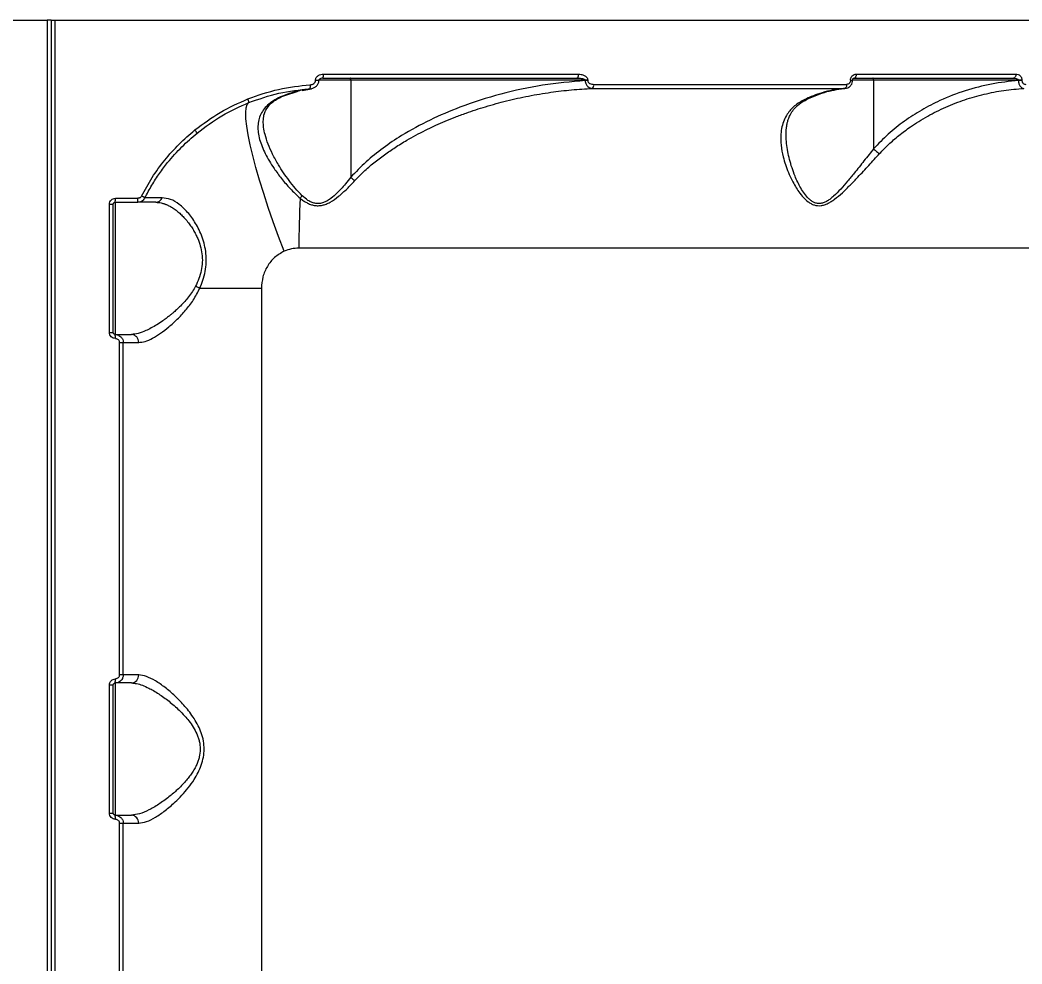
# Model space of a CAD drawing. Header units: millimetres. Extents: x -8045 to 6871, y -5915 to 5473.
# Drawn here: x -1934.6 to -1684.4, y -179.8 to 55.8 of the extents above; entities that cross this region are included whole.
import ezdxf

# ---------------------------------------------------------------- set-up
doc = ezdxf.new("R2010")
doc.units = ezdxf.units.MM
for name, color, linetype in [('DIKOM_ОБЪЕКТ', 7, 'Continuous'), ('DIKOM_РАЗМЕР_ЗОНА', 7, 'Continuous'), ('DIKOM_РАЗМЕР_ОБЪЕКТА', 7, 'Continuous')]:
    doc.layers.add(name, color=color, linetype=linetype)
doc.styles.add('style1', font='arial.ttf', dxfattribs={"width": 0.8})
doc.dimstyles.new('1-50', dxfattribs={"dimtxt": 300, "dimasz": 200, "dimexe": 100, "dimexo": 0, "dimgap": 100, "dimtad": 1, "dimtxsty": 'style1', "dimcen": 200, "dimclrd": 7, "dimclre": 7, "dimclrt": 7, "dimadec": 1, "dimazin": 2, "dimtfac": 1, "dimtmove": 0, "dimatfit": 2, "dimfxl": 0, "dimlwd": 25, "dimlwe": 18, "dimarcsym": 0})

# ---------------------------------------------------------------- blocks, each defined once
blk = doc.blocks.new('*D10')
at = {"layer": 'Defpoints', "color": 0, "linetype": 'Continuous', "transparency": 16777216}
for p in [(-1653.81, 3474.95), (-5616.46, -3083.4), (491.01, -3083.4)]:
    blk.add_point(p, dxfattribs=at)
at = {"layer": 'DIKOM_РАЗМЕР_ОБЪЕКТА', "color": 7, "linetype": 'Continuous', "lineweight": 18, "transparency": 16777216}
for p, q in [((-1653.81, 3474.95), (-5716.46, 3474.95)), ((491.01, -3083.4), (-5716.46, -3083.4))]:
    blk.add_line(p, q, dxfattribs=at)
at = {"layer": 'DIKOM_РАЗМЕР_ОБЪЕКТА', "color": 7, "linetype": 'Continuous', "lineweight": 25, "transparency": 16777216}
blk.add_line((-5616.46, 3274.95), (-5616.46, -2883.4), dxfattribs=at)
at = {"layer": 'DIKOM_РАЗМЕР_ОБЪЕКТА', "color": 7, "linetype": 'Continuous', "transparency": 16777216}
for points in [[(-5649.79, 3274.95), (-5583.12, 3274.95), (-5616.46, 3474.95)], [(-5649.79, -2883.4), (-5583.12, -2883.4), (-5616.46, -3083.4)]]:
    blk.add_solid(points, dxfattribs=at)
at = {"layer": 'DIKOM_РАЗМЕР_ОБЪЕКТА', "color": 7, "linetype": 'Continuous', "lineweight": 15, "transparency": 16777216, "insert": (-5869.63, -1326.86), "char_height": 300, "attachment_point": 5, "rotation": 90, "style": 'style1'}
blk.add_mtext('6550', dxfattribs=at)
blk = doc.blocks.new('*D12')
at = {"layer": 'Defpoints', "color": 0, "transparency": 16777216}
for p in [(-2189.61, 5472.65), (-7595.21, -5084.97), (-495.58, -5084.97)]:
    blk.add_point(p, dxfattribs=at)
at = {"layer": 'DIKOM_РАЗМЕР_ЗОНА', "color": 7, "lineweight": 18, "transparency": 16777216}
for p, q in [((-2189.61, 5472.65), (-7695.21, 5472.65)), ((-495.58, -5084.97), (-7695.21, -5084.97))]:
    blk.add_line(p, q, dxfattribs=at)
at = {"layer": 'DIKOM_РАЗМЕР_ЗОНА', "color": 7, "lineweight": 25, "transparency": 16777216}
blk.add_line((-7595.21, 5272.65), (-7595.21, -4884.97), dxfattribs=at)
at = {"layer": 'DIKOM_РАЗМЕР_ЗОНА', "color": 7, "transparency": 16777216}
for points in [[(-7628.55, 5272.65), (-7561.88, 5272.65), (-7595.21, 5472.65)], [(-7628.55, -4884.97), (-7561.88, -4884.97), (-7595.21, -5084.97)]]:
    blk.add_solid(points, dxfattribs=at)
at = {"layer": 'DIKOM_РАЗМЕР_ЗОНА', "color": 7, "transparency": 16777216, "insert": (-7848.38, -1452.59), "char_height": 300, "attachment_point": 5, "rotation": 90, "style": 'style1'}
blk.add_mtext('10550', dxfattribs=at)

msp = doc.modelspace()

# ---------------------------------------------------------------- linework, layer by layer
at = {"layer": 'DIKOM_ОБЪЕКТ', "color": 7, "linetype": 'Continuous', "lineweight": 15}
for p, q in [((-2346.813, 55.843), (-1927.815, 55.843)), ((-1927.815, 55.843), (-1927.815, -428.157)), ((-1927.313, 55.843), (-1927.815, 55.843)), ((-1926.813, 55.843), (-1927.313, 55.843)), ((-1926.813, 55.843), (-1926.813, -428.157)), ((-1926.813, 55.843), (-1926.313, 55.843)), ((-1926.313, 55.843), (-1925.811, 55.843)), ((-1925.811, -428.157), (-1925.811, 55.843)), ((-1925.811, 55.843), (-1506.813, 55.843)), ((-1860.794, 40.843), (-1860.794, 40.755)), ((-1860.794, 40.843), (-1859.951, 40.843)), ((-1859.951, 40.755), (-1860.794, 40.755)), ((-1859.951, 40.755), (-1859.951, 40.843)), ((-1852.001, 40.843), (-1859.951, 40.843)), ((-1858.838, 42.343), (-1795.199, 42.343)), ((-1793.471, 40.843), (-1852.001, 40.843)), ((-1852.001, 40.843), (-1852.001, 16.595)), ((-1793.471, 40.721), (-1793.471, 40.843)), ((-1792.832, 40.843), (-1793.471, 40.843)), ((-1792.832, 40.721), (-1793.471, 40.721)), ((-1792.832, 40.843), (-1792.832, 40.721)), ((-1727.207, 40.843), (-1727.207, 40.81)), ((-1727.207, 40.843), (-1726.683, 40.843)), ((-1727.207, 40.81), (-1726.683, 40.81)), ((-1726.683, 40.81), (-1726.683, 40.843)), ((-1721.46, 40.843), (-1726.683, 40.843)), ((-1725.791, 42.343), (-1685.928, 42.343)), ((-1721.46, 40.843), (-1721.46, 23.683)), ((-1685.306, 40.843), (-1721.46, 40.843)), ((-1685.306, 40.739), (-1685.306, 40.843)), ((-1684.406, 40.843), (-1685.306, 40.843)), ((-1684.406, 40.739), (-1685.306, 40.739)), ((-1684.406, 40.843), (-1684.406, 40.739)), ((-1868.733, 36.918), (-1865.143, 38.103)), ((-1864.176, 38.292), (-1861.765, 38.707)), ((-1862.182, 38.681), (-1861.76, 38.777)), ((-1791.657, 38.786), (-1728.618, 38.786)), ((-1791.358, 39.783), (-1728.18, 39.783)), ((-1728.232, 38.874), (-1728.618, 38.786)), ((-1869.07, 36.857), (-1868.694, 36.957)), ((-1721.46, 23.683), (-1721.459, 23.679)), ((-1910.813, 10.343), (-1905.2, 10.343)), ((-1910.813, 10.343), (-1910.813, -22.657)), ((-1910.775, 11.343), (-1905.148, 11.343)), ((-1903.287, 11.44), (-1903.416, 11.439)), ((-1912.278, -22.157), (-1912.278, 9.843)), ((-1912.278, 9.843), (-1911.313, 9.843)), ((-1911.313, -22.157), (-1911.313, 9.843)), ((-1544.813, -1.107), (-1864.965, -1.107)), ((-1874.311, -11.157), (-1889.719, -11.157)), ((-1874.311, -11.157), (-1874.311, -361.157)), ((-1912.278, -22.157), (-1911.313, -22.157)), ((-1909.772, -107.657), (-1909.772, -24.657)), ((-1909.772, -24.657), (-1908.813, -24.657)), ((-1908.813, -24.657), (-1904.955, -24.657)), ((-1908.813, -107.657), (-1908.813, -24.657)), ((-1910.813, -109.657), (-1910.813, -142.657)), ((-1908.813, -107.657), (-1909.772, -107.657)), ((-1904.955, -107.657), (-1908.813, -107.657)), ((-1912.278, -142.157), (-1912.278, -110.157)), ((-1912.278, -110.157), (-1911.313, -110.157)), ((-1911.313, -142.157), (-1911.313, -110.157)), ((-1912.278, -142.157), (-1911.313, -142.157)), ((-1909.772, -227.657), (-1909.772, -144.657)), ((-1909.772, -144.657), (-1908.813, -144.657)), ((-1908.813, -144.657), (-1904.955, -144.657)), ((-1908.813, -227.657), (-1908.813, -144.657))]:
    msp.add_line(p, q, dxfattribs=at)
at = {"layer": 'DIKOM_ОБЪЕКТ', "color": 7, "linetype": 'Continuous', "lineweight": 15, "flags": 128}
for points in [[(-1795.199, 42.343), (-1795.205, 42.148), (-1795.223, 41.96), (-1795.252, 41.787), (-1795.291, 41.636), (-1795.338, 41.511), (-1795.392, 41.419), (-1795.451, 41.362), (-1795.512, 41.343)], [(-1725.791, 42.343), (-1725.8, 42.148), (-1725.828, 41.96), (-1725.872, 41.787), (-1725.931, 41.636), (-1726.004, 41.511), (-1726.087, 41.419), (-1726.176, 41.362), (-1726.27, 41.343)], [(-1721.46, 40.843), (-1721.463, 40.94), (-1721.473, 41.034), (-1721.487, 41.12), (-1721.508, 41.196), (-1721.532, 41.258), (-1721.56, 41.305), (-1721.59, 41.333), (-1721.622, 41.343)], [(-1685.928, 42.343), (-1685.939, 42.148), (-1685.971, 41.96), (-1686.024, 41.787), (-1686.096, 41.636), (-1686.183, 41.511), (-1686.282, 41.419), (-1686.389, 41.362), (-1686.501, 41.343)], [(-1728.18, 39.783), (-1728.188, 39.597), (-1728.213, 39.417), (-1728.252, 39.25), (-1728.306, 39.102), (-1728.372, 38.978), (-1728.448, 38.881), (-1728.531, 38.817), (-1728.618, 38.786)], [(-1868.607, -1.867), (-1870.014, 1.827), (-1871.346, 5.484), (-1872.591, 9.069), (-1873.737, 12.546), (-1874.772, 15.88), (-1875.686, 19.04), (-1876.47, 21.992), (-1877.116, 24.71), (-1877.618, 27.165), (-1877.971, 29.333), (-1878.171, 31.193), (-1878.216, 32.727), (-1878.107, 33.92), (-1877.844, 34.759), (-1877.429, 35.236)]]:
    msp.add_lwpolyline(points, dxfattribs=at)
at = {"layer": 'DIKOM_ОБЪЕКТ', "color": 7, "linetype": 'Continuous', "lineweight": 15}
for centre, radius, start, end in [((-1860.504, 42.099), 1.684, 333.30291, 8.3192), ((-1864.042, 39.331), 1.97, 340.73355, 10.09037), ((-1792.498, 39.581), 1.157, 316.57138, 10.05322), ((-1879.808, 35.079), 2.385, 3.78499, 27.06594), ((-1893.522, 25.988), 3.552, 27.45744, 42.80124), ((-1917.354, 11.094), 6.584, 353.45006, 2.1671), ((-1910.037, 11.094), 4.895, 351.17414, 2.91617), ((-1908.421, 3.158), 9.677, 58.84999, 64.49118), ((-1900.767, 12.103), 1.761, 271.83337, 338.85616), ((-1628.648, -0.985), 236.317, 177.00304, 180.02966), ((-1869.09, 15.555), 6.107, 316.74656, 324.33385), ((-1893.667, -17.51), 7.479, 58.14443, 67.16938), ((-1917.354, -23.408), 6.584, 357.83296, 6.54987), ((-1906.864, -24.566), 1.911, 357.24685, 86.95559), ((-1917.354, -108.906), 6.584, 353.45012, 2.16703), ((-1906.864, -107.749), 1.911, 273.04439, 2.75323), ((-1917.354, -143.408), 6.584, 357.83297, 6.54988), ((-1906.864, -144.566), 1.911, 357.24678, 86.95555)]:
    msp.add_arc(centre, radius, start, end, dxfattribs=at)
for points, knots in [([(-1862.102, 39.677), (-1861.95, 39.698), (-1861.645, 39.741), (-1861.227, 39.955), (-1860.95, 40.237), (-1860.813, 40.522), (-1860.8, 40.679), (-1860.794, 40.755)], [0, 0, 0, 0, 0.2498075, 0.4991846, 0.7488149, 0.8772729, 1, 1, 1, 1]), ([(-1861.782, 38.741), (-1861.564, 38.807), (-1861.124, 38.94), (-1860.533, 39.359), (-1860.158, 39.862), (-1859.979, 40.354), (-1859.96, 40.621), (-1859.951, 40.755)], [0, 0, 0, 0, 0.2333652, 0.4713379, 0.7263089, 0.8621419, 1, 1, 1, 1]), ([(-1860.794, 40.843), (-1860.784, 40.955), (-1860.765, 41.185), (-1860.613, 41.496), (-1860.397, 41.766), (-1860.042, 42.05), (-1859.514, 42.291), (-1859.063, 42.326), (-1858.838, 42.343)], [0, 0, 0, 0, 0.1230912, 0.250546, 0.3721771, 0.5011372, 0.7503117, 1, 1, 1, 1]), ([(-1859.951, 40.843), (-1859.951, 40.85), (-1859.95, 40.864), (-1859.944, 40.892), (-1859.931, 40.926), (-1859.899, 40.983), (-1859.831, 41.064), (-1859.659, 41.203), (-1859.359, 41.347), (-1859.086, 41.39), (-1858.94, 41.413)], [0, 0, 0, 0, 0.0236063, 0.0467765, 0.0744884, 0.1094923, 0.2051058, 0.330763, 0.6431668, 1, 1, 1, 1]), ([(-1859, 41.343), (-1851.844, 41.343), (-1837.532, 41.343), (-1816.331, 41.343), (-1802.451, 41.343), (-1795.512, 41.343)], [0, 0, 0, 0, 0.3333139, 0.6666806, 1, 1, 1, 1]), ([(-1852.001, 40.843), (-1852.003, 40.908), (-1852.008, 41.039), (-1852.045, 41.205), (-1852.098, 41.32), (-1852.14, 41.335), (-1852.161, 41.343)], [0, 0, 0, 0, 0.2499907, 0.4999892, 0.7500002, 1, 1, 1, 1]), ([(-1793.471, 40.721), (-1797.022, 40.409), (-1804.114, 39.785), (-1814.586, 37.506), (-1823.971, 34.527), (-1832.232, 30.985), (-1838.62, 27.526), (-1843.927, 23.961), (-1848.234, 20.547), (-1850.754, 17.896), (-1851.999, 16.587)], [0, 0, 0, 0, 0.166469, 0.332443, 0.4987742, 0.6240183, 0.748854, 0.8337959, 0.9179426, 1, 1, 1, 1]), ([(-1795.512, 41.343), (-1795.149, 41.331), (-1794.604, 41.314), (-1793.957, 41.179), (-1793.636, 41.059), (-1793.508, 40.944), (-1793.475, 40.885), (-1793.472, 40.856), (-1793.471, 40.843)], [0, 0, 0, 0, 0.4981715, 0.748343, 0.9095968, 0.9610864, 0.9815173, 1, 1, 1, 1]), ([(-1795.199, 42.343), (-1794.947, 42.328), (-1794.444, 42.3), (-1793.721, 42.055), (-1793.181, 41.685), (-1792.928, 41.296), (-1792.845, 41.042), (-1792.836, 40.908), (-1792.832, 40.843)], [0, 0, 0, 0, 0.249895, 0.4995108, 0.7488495, 0.8744006, 0.9380085, 1, 1, 1, 1]), ([(-1793.471, 40.721), (-1793.455, 40.556), (-1793.425, 40.234), (-1793.253, 39.81), (-1793.029, 39.469), (-1792.697, 39.134), (-1792.235, 38.858), (-1791.847, 38.809), (-1791.657, 38.786)], [0, 0, 0, 0, 0.150148, 0.2929685, 0.4248989, 0.5487942, 0.7794302, 1, 1, 1, 1]), ([(-1792.832, 40.721), (-1792.83, 40.68), (-1792.825, 40.597), (-1792.775, 40.437), (-1792.667, 40.264), (-1792.487, 40.099), (-1792.213, 39.936), (-1791.829, 39.808), (-1791.515, 39.791), (-1791.358, 39.783)], [0, 0, 0, 0, 0.0616403, 0.1252982, 0.2506382, 0.3692678, 0.5009683, 0.7503175, 1, 1, 1, 1]), ([(-1728.258, 38.831), (-1728.034, 38.906), (-1727.593, 39.054), (-1727.076, 39.552), (-1726.743, 40.158), (-1726.703, 40.597), (-1726.683, 40.81)], [0, 0, 0, 0, 0.2660117, 0.5228233, 0.768728, 1, 1, 1, 1]), ([(-1727.207, 40.81), (-1727.211, 40.74), (-1727.219, 40.601), (-1727.282, 40.402), (-1727.377, 40.221), (-1727.543, 40.017), (-1727.812, 39.826), (-1728.057, 39.797), (-1728.18, 39.783)], [0, 0, 0, 0, 0.1249513, 0.2509404, 0.375205, 0.5011749, 0.7505038, 1, 1, 1, 1]), ([(-1727.207, 40.843), (-1727.202, 40.944), (-1727.191, 41.149), (-1727.1, 41.439), (-1726.963, 41.704), (-1726.72, 42.003), (-1726.327, 42.281), (-1725.97, 42.322), (-1725.791, 42.343)], [0, 0, 0, 0, 0.1251159, 0.2509755, 0.3751773, 0.5012354, 0.7504591, 1, 1, 1, 1]), ([(-1726.683, 40.843), (-1726.676, 40.914), (-1726.663, 41.057), (-1726.537, 41.242), (-1726.341, 41.378), (-1726.178, 41.401), (-1726.094, 41.413)], [0, 0, 0, 0, 0.2350024, 0.4701215, 0.7258954, 1, 1, 1, 1]), ([(-1726.27, 41.343), (-1719.469, 41.343), (-1705.868, 41.343), (-1692.957, 41.343), (-1686.501, 41.343)], [0, 0, 0, 0, 0.4999991, 1, 1, 1, 1]), ([(-1685.306, 40.739), (-1687.541, 40.499), (-1692.021, 40.018), (-1698.585, 38.302), (-1704.416, 36.063), (-1709.48, 33.451), (-1713.801, 30.652), (-1717.863, 27.444), (-1720.258, 24.937), (-1721.459, 23.679)], [0, 0, 0, 0, 0.1663114, 0.33339, 0.4995671, 0.6252211, 0.7503532, 0.8748263, 1, 1, 1, 1]), ([(-1686.501, 41.343), (-1686.27, 41.329), (-1685.923, 41.308), (-1685.535, 41.155), (-1685.372, 41.02), (-1685.314, 40.917), (-1685.308, 40.867), (-1685.306, 40.843)], [0, 0, 0, 0, 0.4998335, 0.7497705, 0.8916835, 0.948516, 1, 1, 1, 1]), ([(-1685.928, 42.343), (-1685.747, 42.325), (-1685.386, 42.289), (-1684.971, 42.037), (-1684.699, 41.746), (-1684.538, 41.477), (-1684.427, 41.173), (-1684.413, 40.952), (-1684.406, 40.843)], [0, 0, 0, 0, 0.2495916, 0.4993644, 0.6272968, 0.749903, 0.8763382, 1, 1, 1, 1]), ([(-1685.306, 40.739), (-1685.295, 40.599), (-1685.274, 40.32), (-1685.173, 39.927), (-1685.028, 39.58), (-1684.793, 39.204), (-1684.439, 38.87), (-1684.129, 38.813), (-1683.977, 38.786)], [0, 0, 0, 0, 0.1344489, 0.2676277, 0.3980911, 0.5245839, 0.7667583, 1, 1, 1, 1]), ([(-1684.406, 40.739), (-1684.402, 40.669), (-1684.394, 40.529), (-1684.325, 40.333), (-1684.223, 40.161), (-1684.05, 39.975), (-1683.784, 39.816), (-1683.555, 39.794), (-1683.44, 39.783)], [0, 0, 0, 0, 0.1242497, 0.25008, 0.3726017, 0.5005396, 0.7503105, 1, 1, 1, 1]), ([(-1877.685, 36.164), (-1875.151, 37.058), (-1870.083, 38.845), (-1864.763, 39.399), (-1862.102, 39.677)], [0, 0, 0, 0, 0.4999987, 1, 1, 1, 1]), ([(-1877.429, 35.236), (-1874.95, 36.113), (-1869.992, 37.865), (-1864.786, 38.409), (-1862.182, 38.681)], [0, 0, 0, 0, 0.4999584, 1, 1, 1, 1]), ([(-1862.182, 38.681), (-1863.35, 38.494), (-1865.682, 38.118), (-1867.942, 37.277), (-1869.07, 36.857)], [0, 0, 0, 0, 0.5009486, 1, 1, 1, 1]), ([(-1851.001, 15.746), (-1850.272, 16.5), (-1848.756, 18.065), (-1846.27, 20.205), (-1843.646, 22.217), (-1840.89, 24.097), (-1838.262, 25.707), (-1835.722, 27.126), (-1833.309, 28.371), (-1830.867, 29.532), (-1828.39, 30.618), (-1825.873, 31.64), (-1822.525, 32.889), (-1818.251, 34.293), (-1813.058, 35.718), (-1807.611, 36.922), (-1802.203, 37.829), (-1796.871, 38.475), (-1793.399, 38.682), (-1791.657, 38.786)], [0, 0, 0, 0, 0.0475361, 0.0988191, 0.1492369, 0.1985502, 0.2514812, 0.2905748, 0.3321965, 0.3763712, 0.4151168, 0.4568781, 0.5016833, 0.5801492, 0.6647727, 0.7508861, 0.8385493, 0.9190197, 1, 1, 1, 1]), ([(-1728.618, 38.786), (-1729.13, 38.732), (-1730.38, 38.602), (-1732.488, 38.206), (-1734.776, 37.58), (-1736.862, 36.826), (-1738.08, 36.271), (-1738.615, 36.027)], [0, 0, 0, 0, 0.1503549, 0.3668228, 0.6226249, 0.8340759, 1, 1, 1, 1]), ([(-1738.147, 36.055), (-1736.481, 36.779), (-1733.268, 38.178), (-1729.891, 38.596), (-1728.264, 38.798)], [0, 0, 0, 0, 0.5183038, 1, 1, 1, 1]), ([(-1719.957, 22.5), (-1719.216, 23.271), (-1717.686, 24.864), (-1715.107, 27.091), (-1712.581, 28.989), (-1710.161, 30.579), (-1707.996, 31.855), (-1705.725, 33.05), (-1702.659, 34.482), (-1698.701, 36.005), (-1693.871, 37.378), (-1688.958, 38.354), (-1685.64, 38.641), (-1683.977, 38.786)], [0, 0, 0, 0, 0.07811, 0.1613358, 0.2497931, 0.3106121, 0.375053, 0.4356387, 0.5007519, 0.6262812, 0.750821, 0.8751073, 1, 1, 1, 1]), ([(-1890.916, 28.402), (-1888.855, 29.948), (-1884.733, 33.041), (-1880.034, 35.123), (-1877.685, 36.164)], [0, 0, 0, 0, 0.4999997, 1, 1, 1, 1]), ([(-1890.37, 27.626), (-1888.355, 29.142), (-1884.324, 32.174), (-1879.727, 34.216), (-1877.429, 35.236)], [0, 0, 0, 0, 0.499992, 1, 1, 1, 1]), ([(-1869.07, 36.857), (-1869.709, 36.563), (-1870.98, 35.98), (-1872.481, 34.902), (-1873.665, 33.696), (-1874.788, 31.915), (-1875.375, 29.412), (-1874.913, 26.083), (-1873.477, 22.52), (-1871.491, 19.201), (-1869.317, 16.264), (-1867.194, 13.722), (-1865.495, 12.156), (-1864.642, 11.37)], [0, 0, 0, 0, 0.0629765, 0.1251348, 0.1876122, 0.2502847, 0.3749744, 0.4992942, 0.6242143, 0.7485987, 0.8323194, 0.9158178, 1, 1, 1, 1]), ([(-1873.854, 30.565), (-1873.82, 31.092), (-1873.745, 32.247), (-1873.017, 33.9), (-1871.758, 35.241), (-1870.175, 36.283), (-1869.076, 36.762), (-1868.504, 37.011)], [0, 0, 0, 0, 0.1921525, 0.4209625, 0.6893022, 0.8381013, 1, 1, 1, 1]), ([(-1738.615, 36.027), (-1739.084, 35.782), (-1740.029, 35.287), (-1741.209, 34.409), (-1742.218, 33.433), (-1743.109, 32.266), (-1743.85, 30.863), (-1744.378, 29.192), (-1744.679, 27.101), (-1744.615, 24.592), (-1744.15, 22.019), (-1743.487, 19.729), (-1742.748, 17.754), (-1741.906, 15.93), (-1741.022, 14.328), (-1740.084, 12.887), (-1739.044, 11.58), (-1737.998, 10.596), (-1737.086, 9.999), (-1736.046, 9.536), (-1734.88, 9.416), (-1733.692, 9.703), (-1732.839, 10.066), (-1731.998, 10.551), (-1730.785, 11.394), (-1729.191, 12.764), (-1727.274, 14.642), (-1725.08, 16.934), (-1722.636, 19.578), (-1720.851, 21.524), (-1719.957, 22.5)], [0, 0, 0, 0, 0.0313105, 0.0630866, 0.0939357, 0.1255604, 0.1655574, 0.2071681, 0.250738, 0.3133097, 0.3752874, 0.4166908, 0.4587708, 0.5001167, 0.5326199, 0.5624595, 0.5964646, 0.6253566, 0.6418233, 0.6568737, 0.6882483, 0.7033883, 0.7196693, 0.734508, 0.7508019, 0.7906446, 0.8333519, 0.8757682, 0.9377006, 1, 1, 1, 1]), ([(-1743.313, 27.301), (-1743.298, 27.814), (-1743.272, 28.731), (-1743.085, 29.856), (-1742.873, 30.69), (-1742.602, 31.483), (-1742.171, 32.436), (-1741.381, 33.632), (-1740.117, 34.943), (-1738.759, 35.686), (-1738.044, 36.077)], [0, 0, 0, 0, 0.1360935, 0.243361, 0.3226271, 0.3875308, 0.4873593, 0.6264152, 0.8032462, 1, 1, 1, 1]), ([(-1738.615, 36.027), (-1738.528, 36.019), (-1738.347, 36.001), (-1738.169, 36.03), (-1738.093, 36.083), (-1738.088, 36.086)], [0, 0, 0, 0, 0.4658131, 0.9649133, 1, 1, 1, 1]), ([(-1864.129, 11.994), (-1864.718, 12.605), (-1865.893, 13.823), (-1867.413, 15.772), (-1868.807, 17.731), (-1870.217, 19.946), (-1871.541, 22.335), (-1872.679, 24.867), (-1873.404, 27.098), (-1873.796, 29.009), (-1873.829, 30.088), (-1873.844, 30.59)], [0, 0, 0, 0, 0.1011865, 0.2018581, 0.3027579, 0.4040271, 0.5436868, 0.6753033, 0.8072769, 0.9103487, 1, 1, 1, 1]), ([(-1904.254, 11.891), (-1903.397, 13.461), (-1901.683, 16.601), (-1898.5, 20.916), (-1894.953, 24.922), (-1892.262, 27.242), (-1890.916, 28.402)], [0, 0, 0, 0, 0.2506384, 0.5013195, 0.7505995, 1, 1, 1, 1]), ([(-1903.416, 11.439), (-1902.847, 12.506), (-1901.728, 14.604), (-1899.806, 17.536), (-1897.36, 20.784), (-1894.293, 24.236), (-1891.661, 26.511), (-1890.37, 27.626)], [0, 0, 0, 0, 0.1731313, 0.3402549, 0.5013804, 0.7555298, 1, 1, 1, 1]), ([(-1721.46, 23.683), (-1721.826, 23.221), (-1722.62, 22.22), (-1723.821, 20.705), (-1725.058, 19.146), (-1726.417, 17.451), (-1727.938, 15.593), (-1729.643, 13.625), (-1731.079, 12.149), (-1732.206, 11.208), (-1732.988, 10.662), (-1733.789, 10.249), (-1734.643, 10.008), (-1735.342, 10.008), (-1735.889, 10.128), (-1736.399, 10.319), (-1737.002, 10.676), (-1737.851, 11.399), (-1738.755, 12.498), (-1739.651, 13.915), (-1740.42, 15.388), (-1741.161, 17.063), (-1741.862, 18.955), (-1742.46, 20.99), (-1742.918, 23.023), (-1743.2, 24.989), (-1743.331, 26.448), (-1743.302, 27.205), (-1743.297, 27.339)], [0, 0, 0, 0, 0.0400781, 0.0869363, 0.1301867, 0.1734203, 0.2320434, 0.2903702, 0.3476489, 0.3707315, 0.3911356, 0.4140885, 0.4348455, 0.4563266, 0.4673497, 0.4787546, 0.4993256, 0.5226071, 0.5665592, 0.6101648, 0.6535989, 0.6970593, 0.7551903, 0.8157479, 0.8710054, 0.9302992, 0.9877149, 1, 1, 1, 1]), ([(-1721.459, 23.679), (-1721.338, 23.563), (-1721.092, 23.326), (-1720.691, 22.994), (-1720.297, 22.702), (-1720.069, 22.567), (-1719.957, 22.5)], [0, 0, 0, 0, 0.2457745, 0.5000257, 0.7542253, 1, 1, 1, 1]), ([(-1864.642, 11.37), (-1864.37, 11.158), (-1863.85, 10.753), (-1862.989, 10.223), (-1862.091, 9.806), (-1861.115, 9.533), (-1860.105, 9.454), (-1859.093, 9.584), (-1858.102, 9.899), (-1856.696, 10.576), (-1854.928, 11.856), (-1852.906, 13.711), (-1851.637, 15.067), (-1851.001, 15.746)], [0, 0, 0, 0, 0.0657238, 0.1254993, 0.190851, 0.2510071, 0.3133792, 0.3762151, 0.4361203, 0.501532, 0.6579084, 0.8285352, 1, 1, 1, 1]), ([(-1852.001, 16.595), (-1852.436, 16.046), (-1853.224, 15.051), (-1854.485, 13.602), (-1855.783, 12.268), (-1857.038, 11.212), (-1858.147, 10.539), (-1859.053, 10.161), (-1859.996, 9.983), (-1860.946, 10.05), (-1861.851, 10.343), (-1862.959, 10.944), (-1863.666, 11.579), (-1864.129, 11.994)], [0, 0, 0, 0, 0.1375734, 0.2496726, 0.3738582, 0.4982975, 0.5646446, 0.6235493, 0.6870756, 0.7493899, 0.8086503, 0.8747372, 1, 1, 1, 1]), ([(-1852.001, 16.595), (-1852.001, 16.593), (-1852.001, 16.591), (-1852, 16.588), (-1851.999, 16.587), (-1851.999, 16.587)], [0, 0, 0, 0, 0.5424011, 0.7775863, 1, 1, 1, 1]), ([(-1851.999, 16.587), (-1851.836, 16.434), (-1851.512, 16.13), (-1851.171, 15.874), (-1851.001, 15.746)], [0, 0, 0, 0, 0.4999945, 1, 1, 1, 1]), ([(-1912.278, 9.843), (-1912.255, 10.04), (-1912.21, 10.434), (-1911.861, 10.93), (-1911.365, 11.275), (-1910.971, 11.32), (-1910.775, 11.343)], [0, 0, 0, 0, 0.2505345, 0.500186, 0.749956, 1, 1, 1, 1]), ([(-1911.313, 9.843), (-1911.306, 9.907), (-1911.295, 10.005), (-1911.232, 10.121), (-1911.153, 10.218), (-1911.048, 10.291), (-1910.924, 10.335), (-1910.851, 10.34), (-1910.813, 10.343)], [0, 0, 0, 0, 0.2443297, 0.370948, 0.5000692, 0.7197457, 0.8524572, 1, 1, 1, 1]), ([(-1903.416, 11.439), (-1903.485, 11.321), (-1903.638, 11.058), (-1904.008, 10.709), (-1904.538, 10.409), (-1904.969, 10.366), (-1905.2, 10.343)], [0, 0, 0, 0, 0.1858458, 0.4145423, 0.6859612, 1, 1, 1, 1]), ([(-1900.711, 10.343), (-1901.397, 10.343), (-1902.767, 10.343), (-1904.141, 10.343), (-1905.036, 10.343), (-1905.145, 10.343), (-1905.2, 10.343)], [0, 0, 0, 0, 0.2512121, 0.5017583, 0.7501833, 1, 1, 1, 1]), ([(-1904.254, 11.891), (-1904.303, 11.812), (-1904.399, 11.654), (-1904.619, 11.481), (-1904.872, 11.364), (-1905.056, 11.35), (-1905.148, 11.343)], [0, 0, 0, 0, 0.2510413, 0.5004439, 0.7501912, 1, 1, 1, 1]), ([(-1899.125, 11.468), (-1899.778, 11.464), (-1901.081, 11.456), (-1902.433, 11.448), (-1902.906, 11.444), (-1903.141, 11.442)], [0, 0, 0, 0, 0.3349721, 0.6689349, 1, 1, 1, 1]), ([(-1900.711, 10.343), (-1900.491, 10.336), (-1900.03, 10.321), (-1899.296, 10.194), (-1898.704, 10.026), (-1898.268, 9.869), (-1898.003, 9.763), (-1897.71, 9.635), (-1897.241, 9.409), (-1896.794, 9.157), (-1896.432, 8.928), (-1896.022, 8.659), (-1895.39, 8.198), (-1894.498, 7.429), (-1893.617, 6.544), (-1892.776, 5.565), (-1891.99, 4.508), (-1891.309, 3.446), (-1890.721, 2.38), (-1890.114, 1.083), (-1889.535, -0.522), (-1889.111, -2.515), (-1889.009, -4.61), (-1889.279, -6.714), (-1889.874, -8.748), (-1890.467, -9.993), (-1890.765, -10.617)], [0, 0, 0, 0, 0.0380218, 0.0795776, 0.1246708, 0.1379251, 0.1527153, 0.1690442, 0.1869104, 0.2310995, 0.243568, 0.247394, 0.2995869, 0.3495887, 0.3984087, 0.4517092, 0.4991349, 0.5441196, 0.5857509, 0.6240964, 0.6866523, 0.7493256, 0.8119046, 0.8744191, 0.9370846, 1, 1, 1, 1]), ([(-1889.719, -11.157), (-1889.436, -10.478), (-1888.87, -9.121), (-1888.305, -6.933), (-1888.037, -4.691), (-1888.106, -2.462), (-1888.474, -0.33), (-1889.274, 2.31), (-1890.692, 5.199), (-1892.7, 7.946), (-1894.84, 9.945), (-1897.015, 11.232), (-1898.422, 11.389), (-1899.125, 11.468)], [0, 0, 0, 0, 0.063628, 0.127185, 0.1905709, 0.2535791, 0.3167303, 0.3794363, 0.5039789, 0.6283923, 0.7519475, 0.8760941, 1, 1, 1, 1]), ([(-1868.607, -1.867), (-1869.447, -2.338), (-1871.124, -3.28), (-1872.921, -5.596), (-1874.093, -8.268), (-1874.238, -10.194), (-1874.311, -11.157)], [0, 0, 0, 0, 0.250692, 0.500429, 0.7502538, 1, 1, 1, 1]), ([(-1864.965, -1.107), (-1865.592, -1.139), (-1866.844, -1.202), (-1868.02, -1.645), (-1868.607, -1.867)], [0, 0, 0, 0, 0.5004415, 1, 1, 1, 1]), ([(-1890.765, -10.617), (-1891.011, -11.06), (-1891.537, -12.002), (-1892.454, -13.248), (-1893.474, -14.46), (-1894.288, -15.315), (-1894.916, -15.929), (-1895.308, -16.3), (-1895.743, -16.698), (-1896.219, -17.118), (-1896.592, -17.435), (-1897.032, -17.799), (-1897.568, -18.23), (-1898.256, -18.753), (-1899.228, -19.455), (-1900.398, -20.234), (-1901.814, -21.062), (-1903.383, -21.841), (-1905.102, -22.503), (-1906.208, -22.606), (-1906.763, -22.657)], [0, 0, 0, 0, 0.0587535, 0.1250425, 0.1831894, 0.2499636, 0.2704496, 0.2931954, 0.3181961, 0.3454608, 0.3749852, 0.3820686, 0.4205179, 0.4663063, 0.49934, 0.5865714, 0.6681257, 0.7492975, 0.8742152, 1, 1, 1, 1]), ([(-1904.955, -24.657), (-1904.426, -24.599), (-1903.372, -24.484), (-1901.504, -23.637), (-1899.509, -22.408), (-1897.423, -20.809), (-1895.303, -18.893), (-1893.233, -16.668), (-1891.248, -14.15), (-1890.229, -12.155), (-1889.719, -11.157)], [0, 0, 0, 0, 0.1259343, 0.2508899, 0.3755865, 0.5008467, 0.6251029, 0.7501499, 0.8750288, 1, 1, 1, 1]), ([(-1910.775, -23.657), (-1910.972, -23.635), (-1911.365, -23.59), (-1911.862, -23.243), (-1912.21, -22.748), (-1912.256, -22.354), (-1912.278, -22.157)], [0, 0, 0, 0, 0.2505829, 0.5002387, 0.7500286, 1, 1, 1, 1]), ([(-1910.813, -22.657), (-1910.851, -22.655), (-1910.925, -22.65), (-1911.048, -22.605), (-1911.154, -22.532), (-1911.232, -22.435), (-1911.295, -22.319), (-1911.306, -22.222), (-1911.313, -22.157)], [0, 0, 0, 0, 0.1476952, 0.2804349, 0.5003728, 0.6294452, 0.7558467, 1, 1, 1, 1]), ([(-1910.813, -22.657), (-1910.644, -22.67), (-1910.33, -22.693), (-1909.839, -22.885), (-1909.434, -23.176), (-1909.132, -23.551), (-1908.881, -24.016), (-1908.84, -24.404), (-1908.813, -24.657)], [0, 0, 0, 0, 0.1617669, 0.2992501, 0.5004086, 0.6315677, 0.7587454, 1, 1, 1, 1]), ([(-1910.813, -22.657), (-1910.764, -22.657), (-1910.667, -22.657), (-1909.859, -22.657), (-1908.623, -22.657), (-1907.383, -22.657), (-1906.763, -22.657)], [0, 0, 0, 0, 0.2499988, 0.4999997, 0.7499863, 1, 1, 1, 1]), ([(-1910.775, -23.657), (-1910.643, -23.673), (-1910.381, -23.704), (-1910.049, -23.933), (-1909.818, -24.264), (-1909.787, -24.526), (-1909.772, -24.657)], [0, 0, 0, 0, 0.250788, 0.5001437, 0.7499554, 1, 1, 1, 1]), ([(-1912.278, -110.157), (-1912.255, -109.96), (-1912.21, -109.566), (-1911.861, -109.07), (-1911.365, -108.725), (-1910.971, -108.68), (-1910.775, -108.657)], [0, 0, 0, 0, 0.2505392, 0.5001894, 0.7499564, 1, 1, 1, 1]), ([(-1911.313, -110.157), (-1911.306, -110.093), (-1911.295, -109.995), (-1911.232, -109.879), (-1911.153, -109.782), (-1911.048, -109.709), (-1910.924, -109.665), (-1910.851, -109.66), (-1910.813, -109.657)], [0, 0, 0, 0, 0.2443374, 0.3709527, 0.5000693, 0.719743, 0.852459, 1, 1, 1, 1]), ([(-1908.813, -107.657), (-1908.84, -107.911), (-1908.882, -108.299), (-1909.132, -108.764), (-1909.435, -109.139), (-1909.84, -109.43), (-1910.331, -109.622), (-1910.644, -109.645), (-1910.813, -109.657)], [0, 0, 0, 0, 0.2414534, 0.3687376, 0.5000335, 0.701005, 0.8383518, 1, 1, 1, 1]), ([(-1906.763, -109.657), (-1907.383, -109.657), (-1908.623, -109.657), (-1909.859, -109.657), (-1910.667, -109.657), (-1910.764, -109.657), (-1910.813, -109.657)], [0, 0, 0, 0, 0.2499994, 0.5000001, 0.7499852, 1, 1, 1, 1]), ([(-1909.772, -107.657), (-1909.788, -107.789), (-1909.819, -108.051), (-1910.05, -108.382), (-1910.381, -108.612), (-1910.644, -108.642), (-1910.775, -108.657)], [0, 0, 0, 0, 0.2507462, 0.5000964, 0.7499723, 1, 1, 1, 1]), ([(-1906.763, -109.657), (-1906.342, -109.688), (-1905.499, -109.749), (-1904.036, -110.21), (-1902.619, -110.835), (-1901.246, -111.575), (-1899.987, -112.347), (-1898.68, -113.241), (-1897.385, -114.218), (-1896.094, -115.289), (-1894.784, -116.489), (-1893.545, -117.769), (-1892.364, -119.168), (-1891.312, -120.658), (-1890.546, -122.071), (-1890.075, -123.277), (-1889.715, -124.533), (-1889.519, -126.177), (-1889.724, -127.82), (-1890.087, -129.072), (-1890.479, -130.066), (-1891.01, -131.109), (-1891.677, -132.179), (-1892.433, -133.216), (-1893.302, -134.262), (-1894.269, -135.303), (-1895.286, -136.292), (-1896.331, -137.224), (-1897.458, -138.151), (-1898.682, -139.074), (-1899.982, -139.964), (-1901.24, -140.737), (-1902.867, -141.61), (-1904.8, -142.445), (-1906.106, -142.586), (-1906.763, -142.657)], [0, 0, 0, 0, 0.0409985, 0.0823448, 0.1248919, 0.1544875, 0.1873414, 0.2186282, 0.2499812, 0.2811357, 0.3122194, 0.346076, 0.3748128, 0.4061545, 0.4376016, 0.4536467, 0.468866, 0.5004127, 0.5317495, 0.5469936, 0.5630759, 0.5835207, 0.6043673, 0.625701, 0.648235, 0.6740338, 0.6998296, 0.7239131, 0.7504373, 0.7814571, 0.8125903, 0.8454679, 0.8750802, 0.937254, 1, 1, 1, 1]), ([(-1904.955, -144.657), (-1904.322, -144.576), (-1903.063, -144.414), (-1900.784, -143.248), (-1898.364, -141.587), (-1896.128, -139.674), (-1894.185, -137.722), (-1892.578, -135.858), (-1891.194, -133.941), (-1890.102, -132.057), (-1889.286, -130.191), (-1888.742, -128.231), (-1888.547, -126.172), (-1888.737, -124.111), (-1889.277, -122.148), (-1890.092, -120.276), (-1891.413, -117.992), (-1893.364, -115.451), (-1895.854, -112.875), (-1898.368, -110.724), (-1900.797, -109.058), (-1903.071, -107.898), (-1904.328, -107.738), (-1904.955, -107.657)], [0, 0, 0, 0, 0.0628387, 0.1250331, 0.1875523, 0.2496609, 0.2915505, 0.3336363, 0.3744965, 0.4070905, 0.4371937, 0.469233, 0.4998092, 0.5304202, 0.5624904, 0.5926582, 0.6253305, 0.6879394, 0.7501172, 0.8127566, 0.8751683, 0.9376726, 1, 1, 1, 1]), ([(-1910.775, -143.657), (-1910.972, -143.635), (-1911.365, -143.59), (-1911.862, -143.243), (-1912.21, -142.748), (-1912.256, -142.354), (-1912.278, -142.157)], [0, 0, 0, 0, 0.2505831, 0.5002392, 0.7500284, 1, 1, 1, 1]), ([(-1910.813, -142.657), (-1910.851, -142.655), (-1910.925, -142.65), (-1911.048, -142.605), (-1911.154, -142.532), (-1911.232, -142.435), (-1911.295, -142.319), (-1911.306, -142.222), (-1911.313, -142.157)], [0, 0, 0, 0, 0.1476948, 0.2804347, 0.5003711, 0.6294434, 0.755847, 1, 1, 1, 1]), ([(-1910.813, -142.657), (-1910.644, -142.67), (-1910.33, -142.693), (-1909.839, -142.885), (-1909.434, -143.176), (-1909.132, -143.551), (-1908.881, -144.016), (-1908.84, -144.404), (-1908.813, -144.657)], [0, 0, 0, 0, 0.1617667, 0.2992499, 0.5004071, 0.631567, 0.7587443, 1, 1, 1, 1]), ([(-1910.813, -142.657), (-1910.764, -142.657), (-1910.667, -142.657), (-1909.859, -142.657), (-1908.623, -142.657), (-1907.383, -142.657), (-1906.763, -142.657)], [0, 0, 0, 0, 0.2499988, 0.4999997, 0.7499863, 1, 1, 1, 1]), ([(-1910.775, -143.657), (-1910.643, -143.673), (-1910.381, -143.704), (-1910.049, -143.933), (-1909.818, -144.264), (-1909.787, -144.526), (-1909.772, -144.657)], [0, 0, 0, 0, 0.2507879, 0.5001435, 0.7499546, 1, 1, 1, 1])]:
    msp.add_open_spline(points, degree=3, knots=knots, dxfattribs=at)

# ---------------------------------------------------------------- dimensions: what is measured, and where the dimension line sits
at = {"layer": 'DIKOM_РАЗМЕР_ЗОНА'}
dim = msp.add_linear_dim(base=(-7595.212, -5084.969), p1=(-2189.606, 5472.652), p2=(-495.584, -5084.969), angle=90, text='10550', dimstyle='1-50', dxfattribs=at)
dim.commit()
dim.dimension.update_dxf_attribs({"geometry": '*D12', "text_midpoint": (-7595.212, -1452.593), "dimtype": 160})
at = {"layer": 'DIKOM_РАЗМЕР_ОБЪЕКТА', "color": 7, "linetype": 'Continuous', "lineweight": 15}
dim = msp.add_linear_dim(base=(-5616.456, -3083.398), p1=(-1653.813, 3474.95), p2=(491.015, -3083.398), angle=90, text='6550', dimstyle='1-50', dxfattribs=at)
dim.commit()
dim.dimension.update_dxf_attribs({"geometry": '*D10', "text_midpoint": (-5616.456, -1326.858), "dimtype": 160})

doc.saveas('drawing.dxf')
